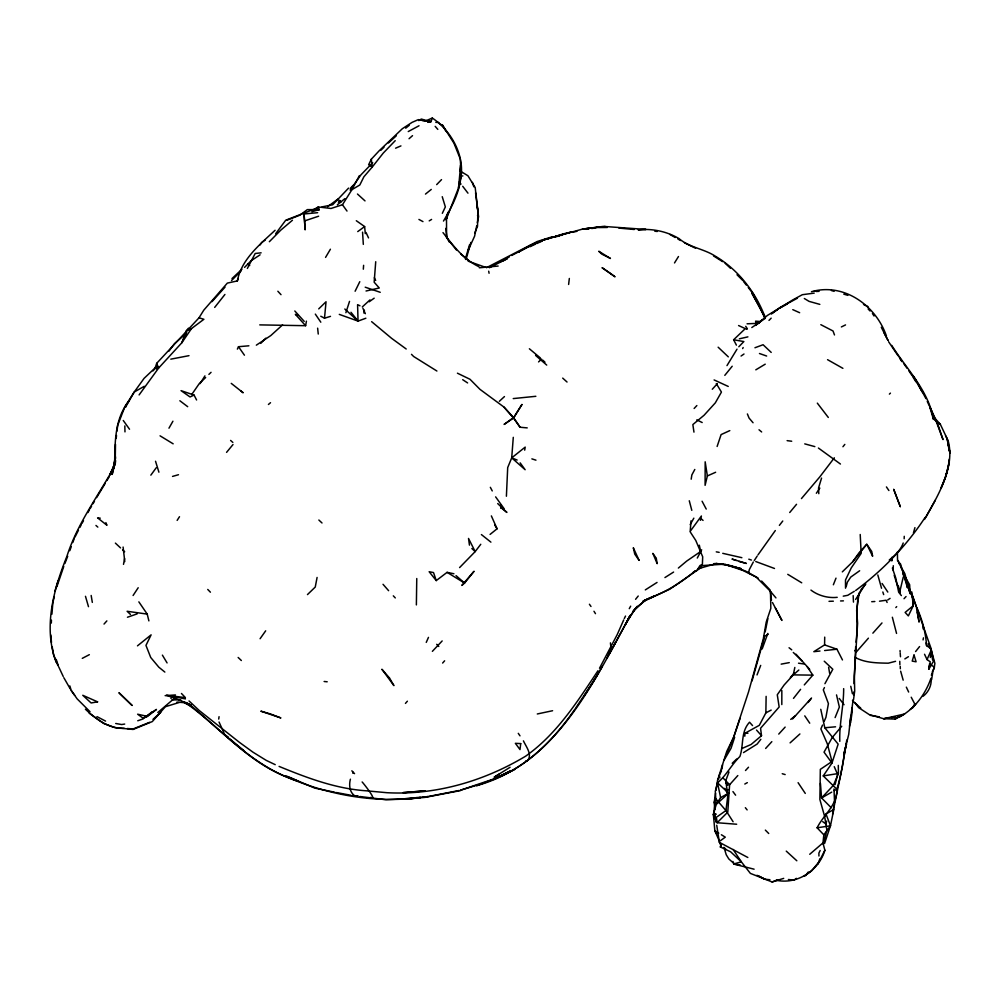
<?xml version="1.0" encoding="UTF-8"?>
<svg xmlns="http://www.w3.org/2000/svg" width="1000" height="1000" viewBox="0 0 1000 1000"><rect width="100%" height="100%" fill="white"/><g stroke="black" fill="none" stroke-linecap="round" stroke-linejoin="round"><path stroke-width="1.5" d="M931.188 679.762C931.438 686.125 928.012 692.712 922.887 696.388M781.812 704.575L781.838 690.537M891.838 557.362L891.825 560.938L891.375 558.462M416.375 604.913L416.763 578.525M854.025 683.675L855.675 646.575M115.487 444.325L115.175 464.775L115.475 461.763M744.788 736.225L745.025 733.238L759.325 725.312L765.863 712.85L766.125 696.363M819.987 651.025L813.825 651.688L824.587 644.9L824.712 637.125M363.325 244.387L362.562 232.175M304.062 213.975L305.125 229.638L304.062 213.975L317.65 212.688M893.175 570.112L893.3 565.7M904.163 538.763L904.25 536.312M900.487 656.737L900.2 653.112M776.075 880.238C797.438 884.85 818.775 870.5 824.875 850.275L822.962 842.9L823.838 834.837L817.113 827.8C823.525 814.737 837.562 805.025 836.812 789.188C841.838 774.5 842.95 759.025 846.475 744.013L843.85 754.05L848.713 734.425L850.875 715.3M50.85 635.013L51.487 642.537M51.325 623.1L51.438 620.125M737.825 775.55L729.625 784.712L727.775 812.1L717.15 822.738L713.4 814.675L715.3 802.788M506.4 496.238L507.7 467.575L511.712 457.863L513.288 437.337M949.237 459.212C947.225 481.2 935.05 500.613 924.5 519.462M783.7 878.375L772.087 881.963L750.387 873.4L741.35 861.85L730.638 851.812L720.325 846.95L720.938 846.263L719.513 841.388L714.85 830.775L713.4 814.675L716.188 804.45L715.288 791.287L717.513 782.837C726.375 775.413 731.562 764.613 739.912 756.488C743.925 744.963 740.525 731.963 749.538 722.212L752.537 725.575M363.325 269.188L363.612 265.325M949.338 462L945.738 476.413L941.162 487.775C947.962 472.887 952.638 456.125 947.9 439.875M375.725 261.725L374.162 282.2L379.275 288L366.037 291M691 520.85L690.2 531.362L701.4 516L700.438 520.312M51.925 614.175L52.888 602.275L54.337 596.625M853.162 699.7L849.525 726.213M853.538 695.1L853.8 692.038M856.062 642.2L857.25 629.1L856.675 610.175L859.163 592.863M458.812 184.85L458.537 187.913L446.012 219.862M460.087 171.088L460.65 164.975L458.537 187.913L459.875 182.188M330.5 316.363L324.513 318.2L326.037 301.762L318.725 308.888M833.438 809.013L833.75 806.062M899.875 664.737L899.775 661.338M116.163 438.45L116.512 435.5M117.013 431.1L117.7 425.213L124.913 406.712L134.238 392.025L144.262 386.3M568.612 284.462L569.338 278.463M846.775 740.088L842.525 765.775L832.55 814.212M722.038 768.962L722.537 764.85M520.075 427.25L513.488 418.025L521.925 404.513L513.488 418.025L504.1 424.438L513.55 417.587L520.075 427.25L527.225 427.887M911.838 592L913.25 605.737L905.138 612.425L908.35 615.913L913.25 605.737L912.4 595.5L930.913 648.037L933.637 660.95L928.838 669.2L929.388 664.788M930.325 657.45L931.25 650.113L928.2 643.713M853.5 699.9L854.7 691.038L854.362 675.875L857.6 623.3L856.812 612.312L857.938 596.9L861.175 589.4L865.85 584.025M715.525 793.288L714.25 802.038L714.712 809.338M850.6 722.875L852.087 712.362L851.787 707.788M115.5 458.013L114.612 464.125C115 443.663 114.537 421 127.013 403.65M843.662 688.637C843.737 706.338 839.163 723.675 839.8 741.35M218.713 719.075L219.062 716.688M691.188 479.2L691.862 474.913L694.8 469.462M715.987 790.362L717.6 780.138L726.775 751.338L733.538 737.475L748.538 691.938L763.35 638.7L766.213 622.137L770.825 608.375L770.475 591.388L756.162 577.075L743 570.487L725 564.388L741.075 568.65L721.637 563.85L714.038 563.888M931.612 679.688L932.712 672.712M524.7 450.163L525.188 447.113L511.712 457.863L525.138 469.725L520.15 462.863M113.35 468.438C97.125 497.413 77.013 524.438 66.85 556.475C53.537 589.562 43.025 627.85 56.275 662.475M259.762 324.888L305.625 325.7L306.425 321.15M115.388 456.438L113.05 469.113L114.45 464.95M363.875 313.05L364.425 310.188M763.863 638.85L764.388 636.05M765.175 631.862L767.862 618.7M928.838 669.2L930.225 661.812L927.025 659.562L924.538 654.25M123.5 564.362L124.612 558.575M317.087 577.45L315.25 587.05L307.475 594.587M115.525 457.062L112.175 474.438L114.338 466.138M923.062 639.9L923.462 637.837M500.712 508.1L501.337 504.963M350.4 779.188C348.787 785.125 349.55 792.95 355.462 796.237L358.062 795.837M476.737 225.712L474.588 236.2L467.825 251.012M477.35 222.712L478.575 216.725L475.55 192.725M823.838 834.837L830.475 825.775L833.825 809.425L826 813.988L830.475 825.775L824.587 843.475M794.825 667.463L793.288 674.887L784.1 685.025L777.275 694.775L779.163 707L760.562 728.263L761.513 735.688L751.125 744.463L742.05 748.462M446.625 218.663L447.962 212.613M477.537 215.825L478.188 212.913L477.038 206.012M899.862 591.4L903.263 577.05M460.55 179.325C465.425 156.237 451.4 130.825 432.3 118.038L426.012 120.75M752.062 680.875L764.438 636.925M707.362 475.938L705.1 485.337L705.175 461.812L707.362 475.938L715.638 472.262M945.738 476.413L946.688 472.575M835.062 784.613L837.625 774.45L834.25 766.675M846.15 586.75L847.375 582.137L850.775 577.075L859.65 570.75M819.775 858.95L818.988 861.85L811.587 870.9L804.125 876.162M359.787 281.688L355.112 291.238M447.925 212.387L446.5 217.525L446.587 237.712L456.463 250.012M913.462 532.837L914.925 527.612M466.025 259.55L470.838 242.45M349.525 301.375L345.887 312.7M465.375 258.888L469.525 244.788M903.213 543C900.775 550.013 894.963 555.475 889.237 560.025M826.725 821.087L825.875 823.95L822.675 821.637M54.925 591.112L58.087 580.712M821.562 478.1L818.55 487.95L818.8 493.688M125.638 407.013L134.088 392.225L144.062 378.387L155.188 367.85L156.688 363.338L199.013 317.812L203.762 310.188L227.338 283.1L237.338 280.925C241.5 259.25 259.725 244.675 275.087 230.263M56.863 586.75L63.775 566.413M734.65 737.262L731.05 748.275L724.275 759.862L734.013 736.325L740.05 718.45M834.275 790.65L836.812 789.188L823.25 775.913L831.963 763.05L838.15 744.137L824.8 727.763L820.763 709.312M111.35 473.812L115.662 460.688M717.125 446.463L721.1 434.588L729.8 430.613M762.175 648.938L767.825 633.438M69.775 550.712L71.275 546.638M72.775 542.55L74.275 538.462M109.975 474.237L114.325 464.812M432.3 118.038L430.913 121.788L427.85 122.325M728.988 772L725.738 780.725L727.875 795.288L725.938 810.575L733.1 821.737M112 472.463L114.663 465.337M188.512 328.2L186.388 330.763L181.863 342.738L158.65 368.025L139.1 394.925M460.55 175.688L461.925 172.087L467.925 175.738L475.2 187.587L477.875 210.8L477.512 226.337L474.725 233.05M931.35 675.238L934.412 667.2L929.475 663.863M757.025 674.938L760.7 665.4M64.9 563.513L67.713 556.25M930.938 678.288C925.512 694.212 914.438 709.062 899.45 716.988M237.338 280.925L238.363 278.337M833.363 584.775L836 578.15M835.1 717.588L839.362 707.062L836.525 694.912M838.3 765.362L838.425 773.512L833.462 785.263L821.575 797.938L831.225 807.738M623.688 619.938L617.25 634.538L599.5 668.275M822.55 725.062L820.875 728.913L827.312 743.8L832 761.5M824.225 721.225L825.913 717.375L828.425 703.625L823.312 689.85L824.438 687.575M426.25 642.387L428.475 637.375M742.675 348.575L743.15 347.525M109.938 475.213L114.375 465.312M927.025 659.562L931.25 650.113L934.887 663.35L934.163 668.162L932.375 671.675M186.7 332.163L181.863 342.738L191.488 328.575L203.888 319.3L199.013 317.812M237.375 349.125L238.487 346.712L248.9 345.8M442.325 213.325L445.35 206.9L442.238 196.7M720.325 846.95L721.413 844.638M418.762 120.6L421.325 119.05L430.913 121.788L418.325 119.65L412.1 122.35L402.287 128.763L379.162 150.787L371.325 159.2L368.65 164.713L372.212 167.087L383.275 153.062L395.225 140.662M820.175 850.512L818.9 853.088L818.938 856M823.337 844.1L826.912 830.263L824.625 816.375L819.875 799.463L820.325 769.35L830.837 762.288M721.475 770.938L719.4 775.075L719.812 778.012M624.288 618.525L625.525 616.062M824.875 850.275L817.8 864.163M74.975 537.087L78.475 530.212M79.862 527.463L81.263 524.725M247.362 268.438L255.188 253.487L261.125 252.825M919.575 646.562L915.588 651.575M935.325 500.188L925.95 517.038M312.538 210.65L318.212 206.938L331 208.475L342.45 204.75L351.975 189.613L359.425 175.562M697.288 558.038L701.663 549.775M606.763 658.4L615.875 641.85M350.138 190.075L360.975 174.812L372.7 162.712M824.925 683.688L832.812 669.25L824.237 661.2M82 523.375L83.488 520.675M87.925 512.575L89.412 509.875M609.338 653.925L630.6 615.037L625.475 624.288L635.125 608.812L632.625 611.85L645.263 600.15L643.725 601.3L669.812 589.175L701.538 567.263M629.263 608.675L630.662 606.163M602.288 666.462L592.925 682.312L575.9 707.725M690.2 524.637L693.838 518.175M168.962 428.188L172.925 421.213M112.325 470.213L113.45 468.25M352.8 773.225L353.312 772.337M737.025 349.15L726.975 365.613M90.125 508.65L91.575 506.2M93.012 503.75L94.45 501.3M325.562 257.4L330.412 249.213M598.387 673.225L584.25 695.662M925.075 517.463C906.725 545.588 882.5 570.575 855.638 590.5M96.613 497.625L105.337 483.188M106.925 480.562L109.3 476.637M674.513 262.938L678.475 256.525M597.987 670.7C577.312 701.787 556.6 734.375 525.588 756.213C483.988 781.162 435.712 795.325 387 792.712L365.95 790.775C335.55 788.662 306.975 777.862 279.088 766.413M754.25 560.538L757.163 556.125M200.05 383.625L204.925 375.887M753.312 562.025L749.3 569.663L748.688 572.9L749.812 573.612M855.625 599.438L864.712 585.175M177.138 520.388L179.5 516.712M720.625 797.6L716.188 804.45L728.612 793.2L717.513 782.837L720.625 797.6L728.612 793.2M133.088 595.5L138.188 587.737M757.975 554.9L775.312 530.562M226.562 452.362L233.012 444.538M816.35 493.25L819.837 488.113M191.7 394.562L199.175 383.738L205.65 377.512M259.988 244.988L261.75 242.45L265.338 239.925M260.087 638.725L265.675 630.825M852.75 561.712L859.075 552.75L866.775 544.275L871.725 551.45L872.638 556.287L866.775 544.275L852.75 561.712L842.312 571.875M637.15 606.337L628.275 618.787L629.888 616.1C593.575 682.562 556.025 763.737 476.538 785.7L496.163 778.363L514.775 769.5M824.625 816.375L826.438 813.825M150.85 475.15L156.237 467.762M805.562 875.713L808.288 871.975M129.412 400.412L125.8 405.325L125.862 406.725M169 351.1L174.45 343.675L186.075 333.488M441.525 179.613L436.675 184.613M575.062 708.925C555.112 738 529.612 765.037 496.125 778.012L511.062 770.625L494.75 778.625L460.625 790.163L479.012 784.575M275.663 233.738L285.75 220.188L317.55 207.875M480.763 544.288L475.175 551.6L459.588 567.587M912.613 707.65L914.737 703.925L911.225 697.225M724.8 375.363L732.2 366.238M760.825 739.3L757.175 744.025L743.5 752.6M779.375 525.375L782.763 521.013M834.338 457.812L819.8 476.887L801.462 498.575M808.112 702.487L810.962 698.838M793.487 698.375L800.6 689.338M214.688 307.4L224.925 294.462M915.725 704.062L912.887 707.6L910.387 709.1M635.588 599.3L638.225 596.025M789.725 512.513L796.538 504.3M842.938 446.737L844.825 444.4M104.025 624.062L106.862 620.9M841.712 726.25L832.212 737.562L824.038 752.15L831.963 763.05M443.488 221.062C452.438 205.9 462.238 187.738 460.913 169.6M212 301.65L225.037 287.137M153.012 370.9L156.862 366.45M790.387 677.525L794.188 673.138M804.287 684.912L812.837 675.138L807.125 666.612M726.612 791.287L728.188 789.538M856.513 651.762L868.425 638.162M405.45 703.4L407.388 701.2M872.862 633.162L881.988 622.95M442.625 663.05L444.625 660.812M895.837 607.575L896.7 606.625M792.55 718.95L811.525 697.975M350.288 188.45L353.088 185.362M712.288 389.25L717.362 383.65M765.638 748.45L771.838 741.663M745.5 770.512L748.512 767.225M778.75 734.087L785.138 727.087M904.025 598.713L906.05 596.525M694.125 408.488L696.862 405.55M432.375 651.338L442.163 640.95M152 711.838L145.575 717.312M738.812 346.775L743.85 341.562L733.625 339.762L744.513 329.375M348.575 188.1L332.7 204.762L321.975 206.9M260.763 343.375L265.825 338.162M768.988 320.4L771.175 318.163M854.762 650.8L855.588 649.95M241.337 270.637L231.562 280.538M244.537 267.4L251.112 260.712L260.087 254.838M269.337 241.713L280.825 230.1L292.45 220.238M208.888 374.4L211.05 372.325M380.675 150.425L384 147.238M388.425 143L396.312 135.787M822.962 842.9L809.737 854.275M732.225 763.263L736.737 759M889.388 394.113L890.438 393.125M607.688 656.4L611.087 649.038L610.438 642.85M231.988 278.562L241.938 269.262M538.562 361.912L541.587 359.087M499.338 401.3L504.462 396.562M362.312 306.925L369.975 299.9M282.587 324.875L270.788 335.575L256.337 345.163M790.088 742.875L799.9 733.962M431.262 189.425L425.475 194.088M152.975 719.35L160.763 712.387M409.05 138.725L412.525 135.65M798.838 670.025L793.288 674.887L812.837 675.138M762.188 320.012L755.55 325.425L767.45 315.413L793.075 299.75L802.312 294.713L814.212 293.113M157.812 712.513L174.775 698L191.3 705.238L186.025 702.55M268.425 404.475L270.512 402.7M766.438 635.062L768.1 634.362M678.363 568.062L686.688 561.087L700.8 551.4M170.888 698.363L172.913 696.688M337.35 204.8L344.888 198.637M741.062 356.037L744 354.012M405.712 128.175L409.237 125.312M137.475 645.85L151.113 634.85L145.963 645.4L150.725 657.487L158.825 667.188L164.85 672.075M490.075 534.425L497.075 528.787L491.362 515.9M636.038 607.762L646.125 599.738L654.55 595.913L644.1 600.612M695.45 570.662C683.012 581.2 669.212 590.15 654.038 596.188M790.713 719.4L795.487 715.662M147.487 716.4L156.463 709.425L143.225 718.288L137.637 714.2L147.487 716.4L143.225 718.288M796.375 878.337L794.05 880.138L788.4 879.513M338.312 202.188L340.387 200.588M870.362 714.9L883.7 718.737L895.175 719.075L898.325 716.675M436.25 580.588L433.525 572.562L429.15 571.725L436.25 580.588L447.088 572.35L453.913 573.763M327.638 206.688L338.025 199.013L340.675 202.463M720.662 840.537L725.288 837.15L721.375 834.75M764.925 318.6L751.8 327.537M771.388 313.888L780.025 307.575L797.425 298.212M357.738 231.6L364.637 226.575L356.312 220.725M369.212 301.775L374.175 298.175M673.6 572.062L664.938 577.562M908.413 656.7L904.862 658.9M771.775 313.6L778.075 309.163M716.15 822.375L715.288 818.05L725.938 810.575L714.837 797.675M765.512 635.7L763.65 636.962L763.913 637.788M156.375 368.913L158.775 367.287M693.413 572.025L697.013 570.35L699.975 565.55L702.387 564.325L702.7 556.812L695.775 540.462L690.25 531.95M887.675 600L890.088 598.362M645.312 589.9L657.038 582.438M510.075 767.275L494.137 777.212L499.038 774.163M779.287 308.4L787.075 304.062M429.212 220.875L431.587 219.425M699 568.1L701.562 566.55M854.325 591.3L847.75 595.3L843.238 596.163M755.8 369.837L765.225 364.175M351.975 189.613L359.812 184.988L363.9 176.775L372.212 167.087L371.325 159.2M831.737 792.113L821.575 797.938L820.438 783.4M499.812 262.2L503.9 259.925M506.613 258.412L509.338 256.9M744.8 784.038L747.325 782.65M503.288 260.812L507.337 258.612L489.4 267.725M895.175 719.075L904.575 713.988L883.7 718.737L886.737 718.075M511.7 255.463L532.388 244.625L544.025 239.762L582.45 229.112L603.312 226.388L646.012 229.438L638.15 229.85C652.138 228.312 666.775 231.4 678.913 238.525C689.438 247.537 703.713 248.725 715.113 256.05C738.475 269.825 755.662 292.275 765.225 317.413M408.25 131.562L419.025 125.763M530.45 245.5L533.025 244.137M82.287 658.35L89.338 654.675M765.863 712.85L771.175 710.088M519.312 251.675L518.462 252.1L532.388 244.625L528.737 246.112L544.025 239.762L559.975 235.287M841.375 326.938L845.537 324.913M194.062 395.075L190.037 396.962L181.05 390.637L194.062 395.075L196.588 399.988M486.413 267.725L537.212 241.513L552.175 236.8M529.963 246.725L535.45 244.163M536.775 243.55L542.075 241.112M642.8 601.2L652.638 596.812M149.625 722.325L133.225 728.913L127.238 728.525M186.388 330.763L191.488 328.575M395.588 148.188L400.938 145.9M286.762 220.312L299.85 215.175L307.325 209.613L319.288 209.625L318.212 206.938M754.95 347.75L763.088 344.738L771.213 352.413M339.288 314.387L358.038 321.1L365.863 318.225M772.087 881.963L778.7 879.65M127.45 617.25L137.188 613.85M137.75 720.763L143.287 718.863M304.812 220.837L318.625 216.213M179.237 702.475L165.375 706.712L152.325 721.562L133.05 729.463L114.85 727.562L103.688 723.487L89.213 713.188M311.812 211.762L319.288 209.625L316.663 210.212M542.413 240.3L549.913 238.162M697.725 568.875L716.637 563.475L732.212 565.913M172.537 476.413L178.487 474.725M560.625 235.512L561.938 235.138M537.3 713.975L552.587 710.725M895.575 661.312L888.25 663.188C877.05 662.962 865.125 662.938 855.05 657.337M739.362 338.825L747.9 336.863M459.263 790.475L427.612 796.65L405.15 798.675M572.4 232.325L576.925 231.312M460.575 790.575L425.15 797.362L408.988 798.875L420.513 797.487C375.65 803.512 328.787 795.188 287.438 777.212C246.85 761.812 219.5 726.325 184.638 702.138M556.487 236.6L558.938 236.062M170.8 359.162L188.988 355.662M781.162 664.137L789.262 662.625M811.475 291.7C844.1 282.425 876.087 305.637 886.475 336.15M713.4 814.675L716.275 814.163M823.25 775.913L838.425 773.512M124.7 724.062L121.638 724.538L115.712 723.487M817.113 827.8L830.475 825.775M879.513 601.2L886.087 600.237L887.113 602.475M585.962 229.3L588.8 228.912M591.638 228.525L594.475 228.137M598.725 227.55L607.337 227.475M410.4 798.525L385.975 799.737L359.913 796.513M413.175 798.175L417.337 797.638L412.762 798.025M423.338 797.15L427.713 796.612L423.4 797.138M459.8 176.262L462.85 175.912M525.688 761.087L527.1 760.925C533.1 755.288 525.975 746.525 523.413 740.85M824.613 650.537L836.95 649.225L842.463 659.938M513.237 398.587L535.85 396.3M479.35 267.787L498.15 266.05M701.825 565.6L723.888 564.2M824.8 727.763L835.562 726.8M837.2 597.325C828.175 598.362 818.162 595.625 810.95 590.087M165.125 695.65L175.463 694.938M713.825 563.663L716.637 563.475M871.725 601.7L874.837 601.5M891.025 717.525L895.238 717.25M816.188 291.475L819.05 291.337M747.062 323.8L758.9 323.312M814.175 291.2L818.475 291.025M829.013 601.325L833.337 601.188M840.55 600.962L843.425 600.862M427.362 121.487L430.275 121.412L421.987 120.475M171.838 699.975L180.763 699.775M745.025 733.238L747.938 733.263M714.175 564.113L723.462 564.338M435.812 122.362L438.888 122.5M155.188 367.85L158.65 368.025L156.688 363.338M124.25 728.325C109.062 729.05 95.913 719.087 85.412 709.225M760.088 321.512L755.562 321.163L756.188 323.425M736.663 824.237L717.15 822.738L716.562 818.475M176.925 702.087L186.137 702.812M769.925 879.712L765.312 879.312L756.95 875.3M618.875 228.088L634.3 229.5M324.125 681.488L327.2 681.787M654.788 231.213L657.312 231.488M100.25 518.175L97.6 517.875L106.962 525.288L105.875 522.625M732.875 861.438L733.9 864.1L740.062 864.862M787.125 440.65L791.7 441.238M352.275 795.525L356.863 796.112M798.525 663.2L804.1 663.988M148.887 620.887L147.213 614.1L127.112 611.275L130.475 614.425M879.412 716.875L870.438 715.375L858.637 707.638L855.088 702.925M716.263 551.85L719.175 552.362M166.675 695.4L185.375 697.575L181.462 693.487M166.462 695.337L185.438 698.9M336.35 792.537L350.825 795.25M741.862 557.688L722.75 553.337M334.9 792.262L314.8 788.112L285.65 775.688M759.463 353.512L766.65 356.037M733.9 864.1L754.112 869.2M739.038 561.475L746.375 563.45L732 559.038L736.225 560.5M804.75 443.875L814.85 446.613M819.825 304.375L809.075 301.375L804.338 298.512M831.388 290.525L834.15 291.337M843.787 294.15L847.913 295.363M782.237 773.713L785.163 774.575M169.2 696.325L174.775 698M105.562 721.1L96.962 716.625M531.875 458.862L535.95 460.163M748.8 559.188L751.4 560.062M365.213 287.2L380.238 292.3M755.775 561.538L774.5 568.475M824.587 644.9L836.95 649.225M228.588 737.35L224.638 734.525L219.05 722.013M468.15 261.15L485.387 267.275M439.7 124.012L442.512 125.113L453.938 143.188L460.25 158.875L460.725 166.525M733.575 566.438L745.9 571.25L758.138 578.062M511.712 457.863L517.137 460.037M289.45 777.362L298.538 781.388C255.538 768.037 224.812 733.575 191.062 705.8M792.775 309.637L799.65 312.712M275.225 764.663L266.288 760.413L253 752.2L239.375 742.312L199.325 710.6L189.025 700.95M738.575 325.538L746.787 329.325M714.1 379.938L728.25 386.438M863.5 304.475L867.975 306.562M297.875 315.5L295.35 314.312L305.625 325.7M359.95 305.788L357.587 304.662L358.038 321.1L344.825 309.025M457.425 373.188L470.012 379.288L479.975 389.35L503.95 407.062L513.55 417.587M818.4 448.038L840.438 464.038M684.45 242.763L695.55 248.25M696.8 419.875L702.188 422.537M184.363 702.825L191.012 706.112M716.737 825.25L719.35 842.325L747.837 857.487M820.825 324.675L833.037 330.988L834.488 334.95M320.775 316.238L324.513 318.2M418.938 219.438L422.962 221.612M827.562 359.675L842.9 368.338M370.712 797.35C378.263 801.8 362.587 782.188 362.137 781.988M669.975 234.488L675.238 237.5M677.862 239L680.5 240.5M787.763 574.338L801.725 582.812M187.262 703.5L189.85 705.025M759.425 876.275L764.225 879.137M160.062 435.825L173.162 443.825M718.763 833.162L714.85 830.775L716.55 833.337M447.088 572.35L464.588 583.075L474.05 571.263L461.85 585.425L464.588 583.075L456.037 575.625M478.975 266.712C463.425 259.413 453.212 245.637 442.987 232.613M436.9 371.025L413.612 356.488L411.5 354.338M713.55 255.938L722.537 261.613M860.763 708.188L852.463 700.638M462.688 379.675L467.612 382.938M231.25 383.375L243.162 392.775L240.787 390.887M926.1 642.862L926.587 645.662L930.65 648.512L932.65 660.05M938.112 422.713L940.35 424.325L947.075 438.512L950 453.175L947.075 438.512L945.575 435.887M90.025 711.725L77.138 698.863L71.287 690.562M247.763 264.125L249.725 265.538M716.587 803.75L714.25 802.038L715.35 806.338M357.463 194.025L365.012 200.9M789.062 647.75L791.737 649.862M179.862 400.75L187.688 406.688M529.375 348.775L540.438 358.025M481.4 534.575L490.9 542.15M501.138 507.812L506.9 512.438L497.713 503.562M759.025 429.775L761.65 431.962M460.95 254.137L469.338 261.137M229.762 738.825L243.637 750.425M535.612 355.438L546.725 365.087M700.713 518.375L703.062 520.425M371.637 321.675L391.637 338.35L406.2 348.988M562.7 378.113L567.038 382.025M95.962 525.45L97.825 527.112M230.6 440.425L232.85 442.45M786.263 851.125L796.825 860.775M718.138 347.2L728.312 356.863M542.663 360.062L544.987 362.2M471.85 548.525L475.175 551.6L468.525 538.45L469.45 545.138M115.388 543.112L120.538 547.913M122.6 549.837L124.663 551.763M318.863 520.025L322 522.975M725.113 263.225L730.4 268.212M238.15 657.475L241.35 660.525M793.288 652.463L802.163 660.987M737 274.75L742.5 280.2M765.35 830.113L768.725 833.5M435.175 126.35L437.812 129.375M898.713 562.2L900.575 564.075L907.5 587.863L906.425 582.362L902.775 573.562M723.1 778.037L729.625 784.712M207.75 589.45L210.413 592.2M436.7 644.3L438.787 646.462M351.838 770.8L354.55 773.65M723.975 847.35L725.913 849.388M761.625 581.05L770.138 590.013L771.475 600.125M868.112 308.95L870.05 310.988M393.3 595.837L395.288 597.925M934.925 418.288L940.35 424.325M277.863 291.25L281.012 294.675M719.35 842.325L721.175 844.325M294.812 310.988L304.225 321.375M796 654.2L809.7 669.4M383.025 584.3L388.612 590.688M756.525 730.075L761.513 735.688M504.212 508.837L495.625 496.863M503.95 407.062L513.488 418.025M753.05 422.75L749.075 418.075L747.387 413.95M839.237 698.425L844.038 704.712M770.475 591.388L775.938 597.9M745.35 807.7L747.138 809.912M350.962 312.275L358.038 321.1M726.075 783.012L727.962 785.362M901.363 595.588L898.675 592.212L895.763 578.013L892.375 568.013M459.263 181.912L460.988 184.1M462.713 186.287L467.962 193.162M743.462 281.413L746.325 285.062M748.238 287.5L753.025 293.575L756.513 300.1M74.675 695.275L71.225 690.462L69.85 685.925M817.325 403.137L828.3 417.45M732.938 791.587L735.612 795.175M342.45 204.75L347 211.062M123.263 420.487L129.525 429.237M921.7 390.725L925.938 398.612M899.262 357.275L901.85 360.925M903.575 363.363L907.038 368.237M908.763 370.662L912.087 375.65M589.412 604.25L590.988 606.475M921.587 390.55L923.363 393.05M238.487 346.712L244.438 355.2M888.662 341.85L898.075 355.775M934.325 418.4L936 420.825M805.275 793.413L798.088 782.675M518.275 733.337L519.987 735.837M891.737 345.4C906.737 369.325 928.587 390.538 933.5 419.45L929.55 406.275L937.663 423.812L943.012 439.588L935.65 419.95M886.425 486.925L888.888 490.525M138.85 601.862L147.213 614.1M804.762 715.863L809.725 723.188M315.325 314.113L320.812 322.2M745.725 326.337L747.35 328.75M900.238 359.113L901.925 361.637M934.112 418.5L935.75 420.938L929.825 406.95M882.075 583.462L887.812 592.062M733.125 849.475L741.35 861.85L734.312 863.787L728.787 858.913L726.225 854.737L724.15 847.837M872.425 313.512L874.038 316.012M881.3 327.3L888.162 340.675L884.188 333.15M494.663 524.925L497.075 528.787M912.625 376.512L915.925 381.8M593.975 611.263L595.475 613.663M718.562 779.525L718.162 778.55M70.263 688.913L63.837 677.7M716.3 383.575L721.438 392.075L715.325 402.85L704.087 415.238L692.85 424.575L693.962 432.125M162.387 655.125L167.075 662.925M724.85 788.3L727.525 792.837M772.475 602.513L781.925 620.438L775.375 608.025M905.562 577.638L909.65 584.738L910.088 593.562L905.562 577.638L907.537 583.162M898.5 562.513L904.887 573.763L910.088 593.562M442.512 125.113L445.763 130.9M897.975 560.5L899.613 563.575M702.075 501.225L706.237 509.062M490.337 487.312L492.25 490.925M900.662 566.862L903.913 573.038M765.113 317.262L751.675 292.738L765.175 317.5M733.625 339.762L736.413 345.138M374.35 277.725L375.662 280.462M908.65 692.038L906.338 687.15M757.175 301.512L764.825 318.125M446.613 236.4L449.25 242.05M58.725 666.862L63.225 676.475M927.237 401.388L929.175 405.55M366.037 232.5L368.537 237.913M916.737 607.487C922.212 619.462 925.688 632.525 926.587 645.662M362.912 308.275L365.35 313.688M909.55 589.938L912.975 598.362L909.513 588.688M57.962 665.775L53.5 654.625L52.237 647.075M916.175 606.263L911.875 594.338M892.35 617.238L896.55 633.425M446.987 238.263L445.775 228.375M881.538 588.25L877.812 574.95M56.212 659.4L58.3 665.612M903.162 680.163L900.662 671.188M882.837 591.987L883.675 594.6M894.2 575.312L897.325 585.25M155.538 461.262L158.912 472.2M472.475 182.375L473.8 186.8M85.475 596.3L88.488 606.675M898.175 585.4L900.288 592.938M689.275 500.763L691.8 510.337M850.763 686.287L852.425 693.7M699.325 545.188L700.5 550.85M916.462 607.688L919.1 622.087L917.237 612.013M488.7 271.188L489.075 273.263M828.625 667.3L829.613 673.162M91.163 595.475L92.325 602.4M948.125 443.562L949.137 450.825M714.812 805.7L715.2 808.538M123.1 547.038L124.775 561.587M317.638 328.162L318.25 334.05M364.637 226.575L365.275 233.637M715 813.675L715.288 818.05M860.212 534.487L861.175 553.387L851.263 567.9L845.5 580L845.525 588.2M853.162 595.612L853.475 602.112M833.975 788.975L834.575 802.4M922.987 625.9L923.112 628.888M900.238 666.388L900.325 668.75M900.062 650.562L900.113 651.925M124.825 425.925L124.975 431.887M897.387 551.975L897.562 560.938M520.712 743.6L520 749.587L515.375 743.325L520.712 743.6M914.025 655.037L912.2 661.1L916.1 661.8L914.025 655.037M562.812 234.013L553.062 237.237L571.938 231.887L562.812 234.013M97.587 701.85L91.112 702.962L82.762 695.275L97.587 701.85M593.625 227.725L582.45 229.112L605.337 226.575L593.625 227.725M424.963 790.85L403.188 792.638L424.963 790.85M270.35 713.925L260.837 711.162L280.887 717.95L270.35 713.925M610.388 258.425L601.737 254.075L598.787 251.25L610.388 258.425M610.725 273.625L602.062 267.675L615.025 276.812L610.725 273.625M132.062 705.413L119.1 692.887L132.062 705.413M389.475 677.987L381.912 669.25L393.913 685.612L389.475 677.987M915.5 379.412L913.238 376.138L922.113 391.688L915.5 379.412M639.075 560.337L634.775 554.125L633.3 547.737L639.075 560.337M656.3 558.438L652.887 553.375L657.163 563.675L656.3 558.438M900.275 506.625L893.737 489.425L900.275 506.625"/></g></svg>
